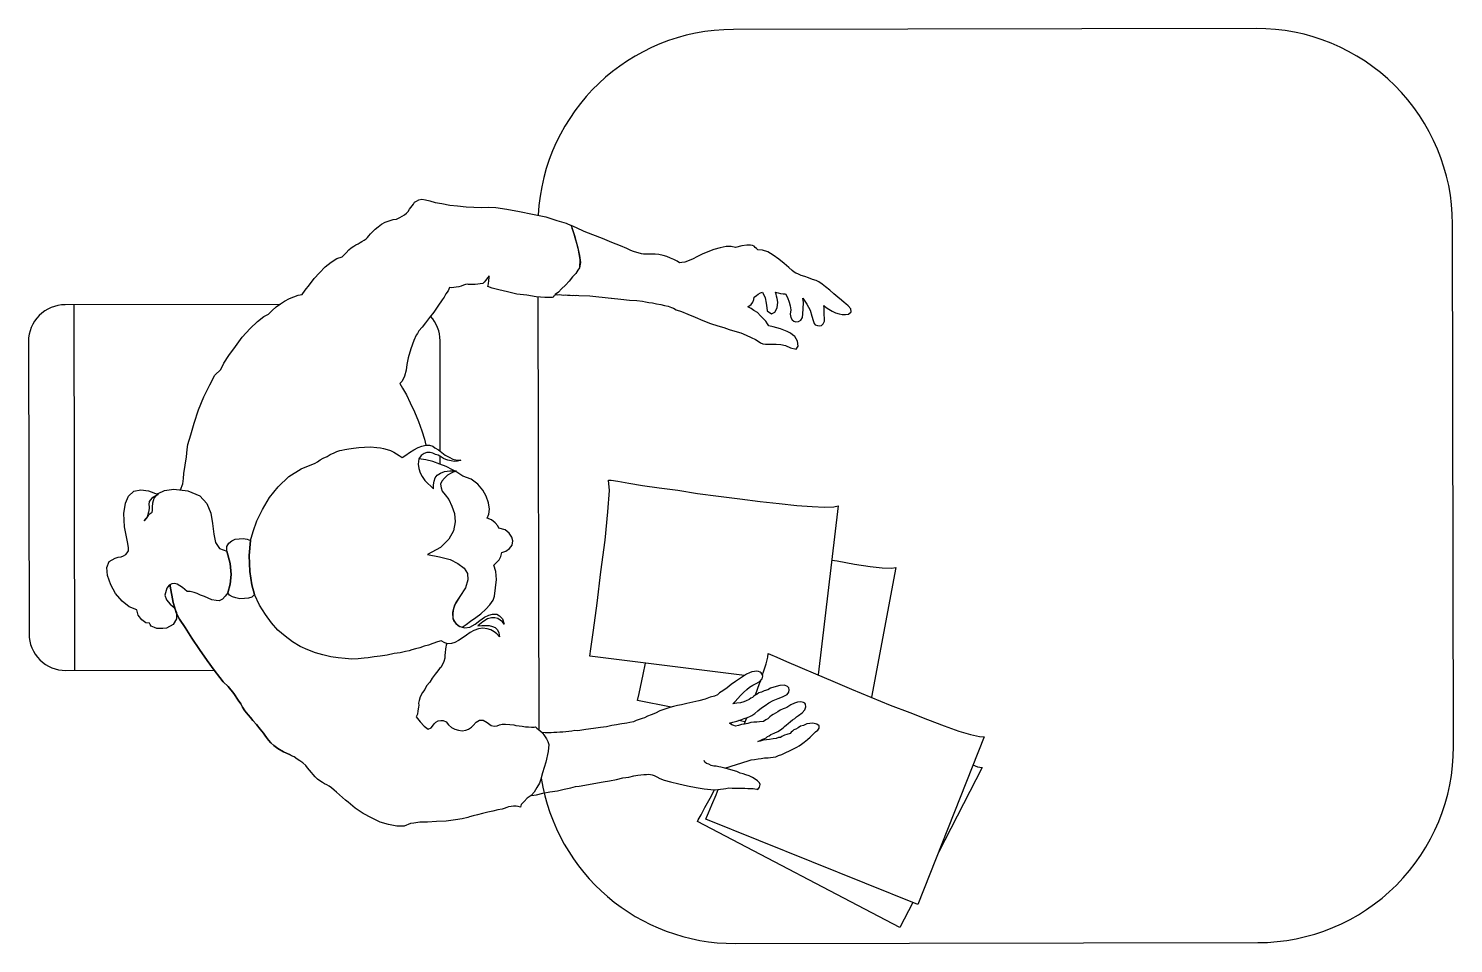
# Model space of a CAD drawing. Extents: x 0 to 1.57, y -0.5 to 0.51.
import ezdxf

# ---------------------------------------------------------------- set-up
doc = ezdxf.new("R2010")
doc.units = 0
doc.header["$MEASUREMENT"] = 0

msp = doc.modelspace()

# ---------------------------------------------------------------- linework, layer by layer
for points in [[(0.5662, -0.3211, 0.369541), (0.7804, -0.5039), (1.3579, -0.5029, 0.414214), (1.5741, -0.286), (1.573, 0.2915, 0.414214), (1.3561, 0.5077), (0.7787, 0.5066, 0.398945), (0.5628, 0.3011, 0.398945)], [(0.2772, 0.2026), (0.0401, 0.2022, 0.414214), (-0.0003, 0.1617), (0.0003, -0.1617, 0.414214), (0.0408, -0.202), (0.2049, -0.2017)], [(0.4547, 0.0401), (0.4545, 0.1625, 0.186668), (0.4439, 0.1897)]]:
    msp.add_lwpolyline(points, format="xyb")
for points in [[(0.1677, -0.0025), (0.1677, -0.0023), (0.1702, 0.0042), (0.1711, 0.01), (0.1714, 0.0157), (0.1729, 0.0249), (0.1744, 0.0341), (0.175, 0.0421), (0.1759, 0.0479), (0.1789, 0.0584), (0.1827, 0.0714), (0.1874, 0.0862), (0.1933, 0.1005), (0.1999, 0.1138), (0.2057, 0.1243), (0.2121, 0.1308), (0.2157, 0.1375), (0.2212, 0.1462), (0.2283, 0.1562), (0.2359, 0.1663), (0.2447, 0.176), (0.2526, 0.1839), (0.2597, 0.1894), (0.265, 0.1918), (0.2689, 0.1958), (0.2735, 0.1998), (0.278, 0.2032), (0.2827, 0.2062), (0.2879, 0.2092), (0.2927, 0.211), (0.2976, 0.2128), (0.302, 0.2134), (0.3052, 0.2184), (0.3101, 0.2241), (0.3153, 0.2311), (0.3211, 0.2375), (0.3275, 0.2441), (0.3341, 0.2495), (0.3404, 0.2532), (0.3463, 0.2552), (0.3507, 0.2597), (0.3536, 0.263), (0.3562, 0.265), (0.3593, 0.2671), (0.3613, 0.2686), (0.364, 0.2695), (0.366, 0.2709), (0.3681, 0.2723), (0.3707, 0.2738), (0.3728, 0.2753), (0.3743, 0.2766), (0.3757, 0.2785), (0.3777, 0.2805), (0.3801, 0.2831), (0.3826, 0.2857), (0.3861, 0.2884), (0.3897, 0.2912), (0.3939, 0.2935), (0.3982, 0.2952), (0.4025, 0.2964), (0.4064, 0.2969), (0.4101, 0.2986), (0.4127, 0.3001), (0.4153, 0.3016), (0.4173, 0.3035), (0.4193, 0.3055), (0.4206, 0.3079), (0.422, 0.3098), (0.4235, 0.3117), (0.4249, 0.3136), (0.4263, 0.3155), (0.4284, 0.3169), (0.431, 0.3184), (0.4343, 0.3189), (0.4383, 0.3183), (0.443, 0.3173), (0.4489, 0.3153), (0.4564, 0.3141), (0.4651, 0.3125), (0.4737, 0.3115), (0.4834, 0.3106), (0.4919, 0.3101), (0.5004, 0.3096), (0.5077, 0.3101), (0.5162, 0.3096), (0.5283, 0.3079), (0.5422, 0.3053), (0.5567, 0.3023), (0.5713, 0.2993), (0.5836, 0.2954), (0.5937, 0.2923), (0.5991, 0.2897), (0.6029, 0.2789), (0.6066, 0.2648), (0.6089, 0.2522), (0.6085, 0.2431), (0.6066, 0.2406), (0.6043, 0.2369), (0.6009, 0.233), (0.597, 0.2285), (0.5931, 0.224), (0.5886, 0.22), (0.5852, 0.2161), (0.5817, 0.2134), (0.5807, 0.2121), (0.5797, 0.2114), (0.5792, 0.2108), (0.5782, 0.2101), (0.5703, 0.2101), (0.5606, 0.211), (0.5502, 0.2129), (0.5393, 0.2141), (0.5288, 0.2166), (0.5195, 0.2187), (0.5119, 0.2204), (0.5071, 0.2226), (0.5078, 0.2255), (0.5084, 0.229), (0.5085, 0.2324), (0.5088, 0.2341), (0.5069, 0.2321), (0.505, 0.2296), (0.5031, 0.2271), (0.5016, 0.2257), (0.4988, 0.2254), (0.496, 0.225), (0.4933, 0.2246), (0.491, 0.2248), (0.4888, 0.2245), (0.487, 0.2248), (0.4859, 0.2247), (0.4847, 0.2251), (0.4825, 0.2248), (0.4804, 0.2239), (0.4777, 0.2229), (0.475, 0.222), (0.4722, 0.2216), (0.4695, 0.2212), (0.4673, 0.2209), (0.465, 0.2212), (0.4632, 0.2175), (0.4609, 0.2144), (0.4591, 0.2107), (0.4567, 0.2076), (0.4521, 0.2007), (0.4474, 0.1939), (0.4426, 0.1881), (0.4383, 0.1824), (0.4345, 0.1774), (0.4311, 0.1735), (0.4293, 0.1704), (0.4279, 0.1686), (0.4253, 0.1626), (0.4221, 0.1536), (0.419, 0.1436), (0.4178, 0.1361), (0.417, 0.1298), (0.4151, 0.1233), (0.4124, 0.1179), (0.41, 0.1153), (0.413, 0.1101), (0.4174, 0.1028), (0.4215, 0.0938), (0.4263, 0.0837), (0.4306, 0.0731), (0.4343, 0.0629), (0.4373, 0.0537), (0.4387, 0.0471)], [(0.6439, 0.2095), (0.654, 0.2083), (0.6637, 0.2074), (0.6717, 0.2069), (0.678, 0.2061), (0.6815, 0.2054), (0.6849, 0.2048), (0.689, 0.2042), (0.6936, 0.2032), (0.6982, 0.2027), (0.7023, 0.2016), (0.7064, 0.2005), (0.71, 0.1993), (0.7123, 0.1985), (0.7154, 0.1967), (0.7213, 0.1947), (0.728, 0.1917), (0.7363, 0.1884), (0.7447, 0.185), (0.7531, 0.1817), (0.7613, 0.1789), (0.7678, 0.177), (0.7737, 0.175), (0.7802, 0.1731), (0.7867, 0.1712), (0.7927, 0.1687), (0.7981, 0.1661), (0.8029, 0.1639), (0.806, 0.1621), (0.8085, 0.1602), (0.811, 0.1589), (0.8138, 0.1587), (0.8172, 0.1586), (0.8212, 0.1586), (0.8257, 0.1587), (0.8308, 0.1583), (0.836, 0.1573), (0.8414, 0.1547), (0.8478, 0.1533), (0.8502, 0.1565), (0.8494, 0.162), (0.8464, 0.1672), (0.8439, 0.1691), (0.8414, 0.171), (0.8378, 0.1728), (0.8342, 0.174), (0.8306, 0.1757), (0.8265, 0.1768), (0.8224, 0.1779), (0.8177, 0.179), (0.8163, 0.181), (0.8142, 0.1841), (0.8115, 0.1871), (0.8083, 0.1901), (0.805, 0.1935), (0.8012, 0.1958), (0.7981, 0.1982), (0.7945, 0.1999), (0.798, 0.2027), (0.7999, 0.2052), (0.8012, 0.2082), (0.8014, 0.2105), (0.804, 0.2126), (0.806, 0.214), (0.8086, 0.2155), (0.8108, 0.2163), (0.8134, 0.2099), (0.8148, 0.2039), (0.8155, 0.199), (0.8159, 0.1956), (0.8204, 0.1923), (0.8241, 0.194), (0.8268, 0.1989), (0.8276, 0.2052), (0.827, 0.209), (0.8261, 0.2117), (0.8258, 0.2139), (0.8249, 0.2161), (0.8249, 0.2161), (0.8278, 0.2154), (0.8307, 0.2146), (0.8336, 0.2145), (0.8359, 0.2142), (0.8382, 0.2101), (0.84, 0.2052), (0.8411, 0.2009), (0.8418, 0.1965), (0.8413, 0.1919), (0.8418, 0.188), (0.8433, 0.1854), (0.8452, 0.184), (0.8476, 0.1832), (0.8503, 0.1836), (0.853, 0.1851), (0.8548, 0.1882), (0.8553, 0.1922), (0.8557, 0.1979), (0.8558, 0.2047), (0.8551, 0.2096), (0.8595, 0.2029), (0.8632, 0.1961), (0.8653, 0.1896), (0.8665, 0.1847), (0.8676, 0.1815), (0.8689, 0.18), (0.8713, 0.1792), (0.8736, 0.179), (0.8758, 0.1793), (0.8777, 0.1812), (0.879, 0.1842), (0.8791, 0.1876), (0.8786, 0.191), (0.8787, 0.1943), (0.8787, 0.1983), (0.8783, 0.2016), (0.8809, 0.1992), (0.8839, 0.1973), (0.8876, 0.195), (0.8913, 0.1933), (0.8954, 0.1922), (0.8988, 0.1915), (0.9022, 0.1915), (0.9056, 0.1919), (0.9086, 0.1946), (0.9081, 0.1979), (0.9054, 0.2009), (0.9028, 0.2034), (0.9009, 0.2048), (0.8978, 0.2072), (0.8939, 0.2106), (0.8894, 0.2145), (0.8849, 0.2183), (0.8804, 0.2222), (0.8766, 0.2251), (0.8729, 0.2274), (0.8699, 0.2292), (0.8657, 0.2303), (0.8616, 0.232), (0.8574, 0.2336), (0.8533, 0.2347), (0.8496, 0.2365), (0.8473, 0.2373), (0.8455, 0.2382), (0.8435, 0.2401), (0.8396, 0.2435), (0.8345, 0.2479), (0.8288, 0.2527), (0.8225, 0.2569), (0.8164, 0.2606), (0.8105, 0.2625), (0.8053, 0.2629), (0.804, 0.2644), (0.8027, 0.2654), (0.8014, 0.2669), (0.7996, 0.2678), (0.7973, 0.268), (0.7933, 0.268), (0.7878, 0.2672), (0.7807, 0.2657), (0.776, 0.2667), (0.7704, 0.2665), (0.7639, 0.265), (0.7568, 0.2634), (0.7504, 0.2608), (0.744, 0.2582), (0.7382, 0.2552), (0.734, 0.2529), (0.7297, 0.2512), (0.7249, 0.2493), (0.7216, 0.2489), (0.7188, 0.2485), (0.7163, 0.2504), (0.7127, 0.2521), (0.709, 0.2539), (0.7049, 0.2555), (0.7008, 0.2567), (0.6961, 0.2577), (0.6921, 0.2583), (0.6876, 0.2582), (0.6847, 0.2583), (0.682, 0.258), (0.6791, 0.2581), (0.6771, 0.2586), (0.668, 0.2611), (0.665, 0.2623), (0.6607, 0.2645), (0.6536, 0.2675), (0.644, 0.2712), (0.6338, 0.2754), (0.6231, 0.2795), (0.6135, 0.2833), (0.6051, 0.2872), (0.5991, 0.2897), (0.6001, 0.287), (0.6011, 0.2838), (0.6021, 0.2805), (0.6032, 0.2767), (0.6063, 0.2665), (0.6083, 0.2566), (0.6094, 0.2488), (0.6085, 0.2431), (0.6066, 0.2406), (0.6043, 0.2369), (0.6009, 0.233), (0.597, 0.2285), (0.5931, 0.224), (0.5886, 0.22), (0.5852, 0.2161), (0.5817, 0.2134), (0.584, 0.2131), (0.5862, 0.2134), (0.5885, 0.2132), (0.5908, 0.2129), (0.593, 0.2133), (0.5953, 0.213), (0.5981, 0.2129), (0.6004, 0.2126), (0.6021, 0.2129), (0.6038, 0.2125), (0.6054, 0.2128), (0.6077, 0.2125), (0.6197, 0.212), (0.6433, 0.2095)], [(0.5626, 0.2108), (0.5635, -0.2676)], [(0.0509, -0.202), (0.0502, 0.2022)], [(0.4308, 0.0319), (0.4308, 0.0319)], [(0.4547, 0.026), (0.4547, 0.0344)], [(0.4721, 0.0186), (0.4721, 0.0186)], [(0.7907, -0.2077), (0.62, -0.1861), (0.6211, -0.1781), (0.6238, -0.1574), (0.628, -0.1275), (0.6322, -0.093), (0.6369, -0.058), (0.6398, -0.0266), (0.6415, -0.0032), (0.6405, 0.0085), (0.6433, 0.0083), (0.6508, 0.0071), (0.663, 0.0049), (0.678, 0.0025), (0.6963, 0), (0.717, -0.0027), (0.739, -0.0064), (0.7619, -0.0093), (0.7855, -0.0122), (0.8079, -0.0153), (0.8291, -0.0173), (0.8486, -0.0197), (0.8656, -0.0207), (0.8793, -0.0215), (0.8894, -0.0212), (0.8943, -0.02), (0.8722, -0.2069)], [(0.8943, -0.02), (0.8943, -0.02)], [(0.219, -0.0701), (0.219, -0.0701)], [(0.8872, -0.08), (0.8933, -0.081), (0.9124, -0.0845), (0.9297, -0.0872), (0.9429, -0.0887), (0.9531, -0.089), (0.958, -0.0883), (0.958, -0.0883), (0.9309, -0.2317)], [(0.4616, -0.1723), (0.4604, -0.1782), (0.4599, -0.1827), (0.4597, -0.185), (0.4598, -0.1861), (0.4596, -0.1884), (0.4584, -0.192), (0.4572, -0.1955), (0.4554, -0.1986), (0.4539, -0.1999), (0.452, -0.2025), (0.4491, -0.2063), (0.4458, -0.2107), (0.443, -0.215), (0.4396, -0.2189), (0.4374, -0.2231), (0.435, -0.2263), (0.4323, -0.2312), (0.4312, -0.2353), (0.4305, -0.2382), (0.4308, -0.2404), (0.4306, -0.2427), (0.43, -0.2467), (0.4294, -0.2502), (0.4281, -0.2532), (0.4323, -0.2588), (0.4369, -0.2638), (0.4414, -0.2671), (0.4445, -0.2656), (0.4459, -0.2637), (0.4478, -0.2611), (0.4498, -0.2592), (0.4524, -0.2577), (0.4552, -0.2573), (0.458, -0.2574), (0.461, -0.2587), (0.4638, -0.2623), (0.467, -0.2652), (0.4707, -0.2669), (0.4748, -0.2681), (0.4788, -0.2686), (0.4827, -0.2681), (0.4859, -0.267), (0.489, -0.2649), (0.491, -0.263), (0.4944, -0.2591), (0.498, -0.2569), (0.5019, -0.2569), (0.5063, -0.2597), (0.5107, -0.263), (0.5142, -0.2636), (0.5175, -0.2632), (0.5202, -0.2622), (0.5229, -0.2613), (0.5268, -0.2613), (0.5314, -0.2618), (0.536, -0.2622), (0.5383, -0.263), (0.5417, -0.2631), (0.5452, -0.2638), (0.5487, -0.2644), (0.5521, -0.2645), (0.5555, -0.2646), (0.5583, -0.2647), (0.56, -0.2645), (0.5613, -0.266), (0.5632, -0.2674), (0.5651, -0.2688), (0.5671, -0.2708), (0.5698, -0.2744), (0.5719, -0.2775), (0.5735, -0.2806), (0.5745, -0.2839), (0.574, -0.2918), (0.5711, -0.3035), (0.5677, -0.3153), (0.5659, -0.3223), (0.5642, -0.3265), (0.5615, -0.3314), (0.5583, -0.3364), (0.5549, -0.3402), (0.5507, -0.3431), (0.5473, -0.3469), (0.5439, -0.3502), (0.5431, -0.3531), (0.5408, -0.3524), (0.5385, -0.3521), (0.5356, -0.3519), (0.5329, -0.3523), (0.5301, -0.3527), (0.528, -0.3536), (0.5253, -0.3545), (0.5232, -0.3554), (0.5182, -0.3561), (0.5127, -0.3574), (0.5073, -0.3588), (0.5013, -0.3602), (0.4958, -0.3615), (0.4909, -0.3628), (0.4871, -0.3639), (0.485, -0.3647), (0.479, -0.3661), (0.4713, -0.3672), (0.4613, -0.3686), (0.4506, -0.369), (0.4406, -0.3699), (0.4322, -0.3699), (0.4255, -0.3709), (0.4217, -0.3714), (0.4147, -0.3741), (0.4068, -0.3741), (0.3976, -0.3725), (0.3882, -0.3699), (0.3785, -0.3651), (0.3693, -0.3602), (0.3606, -0.3541), (0.3529, -0.3478), (0.3498, -0.3455), (0.3465, -0.3425), (0.3433, -0.3396), (0.3401, -0.3367), (0.3375, -0.3342), (0.3343, -0.3318), (0.3318, -0.3299), (0.3294, -0.3286), (0.3269, -0.3272), (0.3245, -0.3259), (0.3214, -0.3241), (0.3189, -0.3222), (0.3163, -0.3197), (0.3142, -0.3172), (0.3122, -0.3147), (0.3101, -0.3121), (0.3081, -0.3096), (0.306, -0.3071), (0.3028, -0.3041), (0.2996, -0.3018), (0.2966, -0.3), (0.2934, -0.2976), (0.2904, -0.2963), (0.288, -0.295), (0.2813, -0.2919), (0.2752, -0.2883), (0.2708, -0.285), (0.2675, -0.2821), (0.2648, -0.279), (0.2627, -0.276), (0.2607, -0.2734), (0.2593, -0.2714), (0.2558, -0.2668), (0.2517, -0.2617), (0.2477, -0.2572), (0.245, -0.2542), (0.2423, -0.2512), (0.2388, -0.2466), (0.236, -0.2425), (0.2344, -0.2388), (0.2315, -0.2347), (0.2266, -0.2275), (0.2204, -0.2199), (0.2146, -0.2145), (0.2111, -0.2099), (0.2049, -0.2018), (0.1972, -0.191), (0.1887, -0.1787), (0.1802, -0.1664), (0.1728, -0.1544), (0.1665, -0.1452), (0.1633, -0.1389), (0.1594, -0.127), (0.1563, -0.1088), (0.1594, -0.127), (0.1633, -0.1389), (0.1665, -0.1452), (0.1728, -0.1544), (0.1802, -0.1664), (0.1887, -0.1787), (0.1972, -0.191), (0.2049, -0.2018), (0.2111, -0.2099), (0.2146, -0.2145), (0.2204, -0.2199), (0.2266, -0.2275), (0.2315, -0.2347), (0.2344, -0.2388), (0.236, -0.2425), (0.2388, -0.2466), (0.2423, -0.2512), (0.245, -0.2542), (0.2477, -0.2572), (0.2517, -0.2617), (0.2558, -0.2668), (0.2593, -0.2714), (0.2607, -0.2734), (0.2627, -0.276), (0.2648, -0.279), (0.2675, -0.2821), (0.2708, -0.285), (0.2752, -0.2883), (0.2813, -0.2919), (0.288, -0.295)], [(0.2199, -0.1162), (0.2199, -0.1162)], [(0.8106, -0.2075), (0.8115, -0.2048), (0.8146, -0.1948), (0.8164, -0.1872), (0.8169, -0.1832), (0.8194, -0.1845), (0.8265, -0.1874), (0.8373, -0.1921), (0.8518, -0.1985), (0.8691, -0.2057), (0.8883, -0.2137), (0.9088, -0.2226), (0.9303, -0.2314), (0.9518, -0.2403), (0.9733, -0.2485), (0.993, -0.2564), (1.0115, -0.2634), (1.0275, -0.2691), (1.0405, -0.2729), (1.0503, -0.2749), (1.0555, -0.2753), (0.9824, -0.4609), (0.748, -0.3665), (0.7489, -0.3647), (0.751, -0.3594), (0.7548, -0.3504), (0.7595, -0.3396), (0.7617, -0.3336)], [(0.769, -0.31), (0.7947, -0.3019), (0.798, -0.3009), (0.8019, -0.3003), (0.8057, -0.2998), (0.809, -0.2993), (0.8129, -0.2988), (0.8169, -0.2988), (0.8196, -0.2984), (0.8224, -0.298), (0.8252, -0.2976), (0.8283, -0.296), (0.8321, -0.2949), (0.8363, -0.2926), (0.8406, -0.2909), (0.8448, -0.2886), (0.8485, -0.287), (0.8511, -0.2855), (0.8536, -0.2834), (0.8567, -0.2813), (0.8602, -0.2785), (0.8633, -0.2759), (0.8667, -0.2726), (0.8692, -0.27), (0.8717, -0.2679), (0.8731, -0.266), (0.8733, -0.2632), (0.8708, -0.2613), (0.8661, -0.2602), (0.8595, -0.2612), (0.8558, -0.2628), (0.8525, -0.2638), (0.8499, -0.2653), (0.8473, -0.2668), (0.8452, -0.2677), (0.8437, -0.269), (0.8422, -0.2704), (0.8412, -0.2716), (0.8374, -0.2727), (0.8348, -0.2737), (0.8321, -0.2752), (0.8306, -0.276), (0.8283, -0.2763), (0.8257, -0.2772), (0.8223, -0.2777), (0.8185, -0.2782), (0.8152, -0.2787), (0.8113, -0.2792), (0.808, -0.2803), (0.8053, -0.2807), (0.8074, -0.2798), (0.8096, -0.2789), (0.8111, -0.2781), (0.8133, -0.2773), (0.8148, -0.2765), (0.8163, -0.2751), (0.8179, -0.2744), (0.82, -0.2729), (0.8237, -0.2713), (0.8274, -0.2696), (0.8305, -0.2675), (0.8336, -0.2654), (0.8351, -0.264), (0.8371, -0.2621), (0.8391, -0.2607), (0.8416, -0.2586), (0.8436, -0.2566), (0.8462, -0.2551), (0.8482, -0.2532), (0.8503, -0.2518), (0.8544, -0.2489), (0.8573, -0.2457), (0.8585, -0.2421), (0.8581, -0.2394), (0.8574, -0.2383), (0.8561, -0.2374), (0.8544, -0.2371), (0.8521, -0.2368), (0.8493, -0.2372), (0.8461, -0.2382), (0.8418, -0.24), (0.8377, -0.2428), (0.8356, -0.2437), (0.8335, -0.2445), (0.8303, -0.2461), (0.8277, -0.2476), (0.8251, -0.2491), (0.8225, -0.2506), (0.8204, -0.252), (0.8189, -0.2534), (0.8164, -0.2554), (0.8143, -0.2568), (0.8117, -0.2583), (0.8073, -0.2589), (0.8045, -0.2593), (0.8011, -0.2592), (0.7978, -0.2597), (0.7946, -0.2607), (0.7907, -0.2613), (0.7874, -0.2617), (0.7842, -0.2628), (0.7809, -0.2638), (0.7791, -0.2629), (0.7767, -0.2621), (0.7742, -0.2602), (0.7742, -0.2602), (0.7742, -0.2602), (0.778, -0.2591), (0.7823, -0.258), (0.7867, -0.2568), (0.7904, -0.2551), (0.7942, -0.254), (0.7974, -0.2524), (0.7989, -0.2517), (0.802, -0.2495), (0.8056, -0.2468), (0.8096, -0.2434), (0.8137, -0.2406), (0.8178, -0.2377), (0.8226, -0.2354), (0.8279, -0.2329), (0.8327, -0.2311), (0.838, -0.2287), (0.8399, -0.2262), (0.8401, -0.2233), (0.8397, -0.2211), (0.8384, -0.2196), (0.8349, -0.2184), (0.8298, -0.2186), (0.8233, -0.2206), (0.8195, -0.2217), (0.8164, -0.2233), (0.8126, -0.2244), (0.8094, -0.2259), (0.8067, -0.2269), (0.8047, -0.2283), (0.8025, -0.2292), (0.801, -0.2305), (0.7995, -0.2318), (0.7979, -0.2326), (0.7959, -0.234), (0.7927, -0.2356), (0.79, -0.2366), (0.7863, -0.2377), (0.7824, -0.2382), (0.778, -0.2388), (0.7804, -0.2362), (0.7833, -0.233), (0.7863, -0.2298), (0.7897, -0.2265), (0.7932, -0.2231), (0.7962, -0.2205), (0.7999, -0.2183), (0.803, -0.2167), (0.8078, -0.2143), (0.8101, -0.2112), (0.8109, -0.2083), (0.8099, -0.2056), (0.8092, -0.2045), (0.808, -0.2041), (0.8062, -0.2033), (0.8045, -0.203), (0.8017, -0.2033), (0.7989, -0.2037), (0.7963, -0.2047), (0.7931, -0.2062), (0.7895, -0.2085), (0.7854, -0.2113), (0.7807, -0.2142), (0.7761, -0.2177), (0.7715, -0.2211), (0.7669, -0.2246), (0.7633, -0.2268), (0.7608, -0.2289), (0.7576, -0.2304), (0.7527, -0.2317), (0.7473, -0.2336), (0.7403, -0.2357), (0.7337, -0.2372), (0.7272, -0.2387), (0.7212, -0.2401), (0.7168, -0.2407), (0.7124, -0.2419), (0.7081, -0.243), (0.7027, -0.2449), (0.6973, -0.2468), (0.6926, -0.2492), (0.6878, -0.251), (0.6835, -0.2527), (0.6803, -0.2543), (0.6776, -0.2552), (0.6744, -0.2563), (0.6712, -0.2573), (0.668, -0.2588), (0.6641, -0.2594), (0.6609, -0.2604), (0.6581, -0.2608), (0.6554, -0.2612), (0.6532, -0.2615), (0.6493, -0.2621), (0.6443, -0.2628), (0.6383, -0.2642), (0.6317, -0.2651), (0.6239, -0.2662), (0.6156, -0.2674), (0.6068, -0.2686), (0.6034, -0.2685), (0.6001, -0.269), (0.5968, -0.2695), (0.5934, -0.2699), (0.5901, -0.2704), (0.5867, -0.2703), (0.5834, -0.2708), (0.58, -0.2707), (0.5772, -0.2711), (0.5739, -0.271), (0.5705, -0.2709), (0.5671, -0.2708), (0.5698, -0.2744), (0.5719, -0.2775), (0.5735, -0.2806), (0.5745, -0.2839), (0.574, -0.2918), (0.5711, -0.3035), (0.5677, -0.3153), (0.5659, -0.3223), (0.5642, -0.3265), (0.5615, -0.3314), (0.5583, -0.3364), (0.5549, -0.3402), (0.5609, -0.3394), (0.568, -0.3378), (0.5757, -0.3361), (0.584, -0.335), (0.5917, -0.3333), (0.5988, -0.3318), (0.6042, -0.3304), (0.6081, -0.3299), (0.6345, -0.325), (0.6417, -0.324), (0.6493, -0.3224), (0.6564, -0.3208), (0.6631, -0.3199), (0.6685, -0.3185), (0.673, -0.3179), (0.6763, -0.3175), (0.6763, -0.3175), (0.6796, -0.317), (0.6824, -0.3172), (0.6846, -0.3168), (0.6869, -0.3171), (0.6887, -0.3174), (0.691, -0.3182), (0.694, -0.3195), (0.6971, -0.3213), (0.7019, -0.3234), (0.7089, -0.3253), (0.7183, -0.3273), (0.7276, -0.3294), (0.7374, -0.3314), (0.7461, -0.333), (0.7535, -0.3336), (0.7587, -0.334), (0.7614, -0.3336), (0.7642, -0.3333), (0.7675, -0.3328), (0.7703, -0.3324), (0.7736, -0.3319), (0.777, -0.332), (0.7804, -0.3321), (0.7838, -0.3322), (0.7877, -0.3322), (0.7911, -0.3323), (0.7945, -0.3324), (0.7974, -0.3325), (0.8002, -0.3327), (0.802, -0.333), (0.8042, -0.3332), (0.8054, -0.3336), (0.8073, -0.3311), (0.808, -0.3282), (0.8072, -0.3261), (0.8052, -0.3241), (0.8027, -0.3222), (0.7996, -0.3204), (0.796, -0.3186), (0.7924, -0.3174), (0.7894, -0.3162), (0.786, -0.3155), (0.7823, -0.3138), (0.7782, -0.3127), (0.7747, -0.3115), (0.7706, -0.3104), (0.7676, -0.3096), (0.7647, -0.3089), (0.7624, -0.3087), (0.7595, -0.308), (0.7567, -0.3078), (0.7538, -0.3071), (0.7513, -0.3057), (0.7489, -0.305), (0.747, -0.3035), (0.7462, -0.3014)], [(0.7099, -0.2425), (0.6725, -0.2351), (0.6743, -0.2275), (0.6787, -0.2066), (0.6812, -0.1939)], [(0.8029, -0.229), (0.8075, -0.2166), (0.8087, -0.2131)], [(0.7913, -0.2588), (0.7844, -0.2574)], [(0.7903, -0.2613), (0.7932, -0.2543)], [(1.0555, -0.2753), (1.0555, -0.2753)], [(1.0431, -0.3065), (1.0483, -0.3084), (1.0535, -0.3094), (1.0535, -0.3094), (1.005, -0.4034)], [(0.9766, -0.4586), (0.9623, -0.4863), (0.7388, -0.369), (0.7397, -0.3672), (0.7428, -0.3616), (0.7468, -0.3537), (0.7527, -0.3433), (0.7576, -0.3339)], [(0.5431, -0.3531), (0.5431, -0.3531)]]:
    msp.add_lwpolyline(points)
for points in [[(0.4721, 0.0186), (0.4668, 0.0162), (0.4626, 0.0139), (0.4592, 0.0106), (0.4562, 0.0073), (0.455, 0.0038), (0.4556, -0.0001), (0.4567, -0.0039), (0.4601, -0.0079), (0.4642, -0.013), (0.4675, -0.0204), (0.4703, -0.0285), (0.4711, -0.0379), (0.4691, -0.0478), (0.4642, -0.057), (0.4548, -0.0662), (0.4406, -0.0738), (0.4539, -0.0764), (0.4656, -0.0793), (0.4741, -0.0837), (0.4811, -0.089), (0.4847, -0.0947), (0.4852, -0.1019), (0.4825, -0.1108), (0.4764, -0.1201), (0.4705, -0.1299), (0.4683, -0.1381), (0.4687, -0.1449), (0.4717, -0.1501), (0.4761, -0.1534), (0.4819, -0.1548), (0.4874, -0.1541), (0.4932, -0.151), (0.4983, -0.1469), (0.5034, -0.1433), (0.5082, -0.141), (0.5125, -0.1398), (0.517, -0.1397), (0.5201, -0.1416), (0.5234, -0.145), (0.5253, -0.151), (0.5233, -0.1484), (0.5208, -0.1465), (0.5183, -0.1446), (0.5148, -0.144), (0.5114, -0.1439), (0.507, -0.1451), (0.5018, -0.1481), (0.4963, -0.1528), (0.5007, -0.1522), (0.5047, -0.1522), (0.5086, -0.1522), (0.5122, -0.1534), (0.5152, -0.1547), (0.5178, -0.1571), (0.5193, -0.1603), (0.52, -0.1647), (0.5173, -0.1617), (0.5141, -0.1593), (0.5104, -0.157), (0.5063, -0.1559), (0.5017, -0.1554), (0.4968, -0.1561), (0.4919, -0.1579), (0.4877, -0.1602), (0.4836, -0.163), (0.479, -0.1665), (0.4749, -0.1688), (0.4707, -0.1711), (0.4669, -0.1722), (0.463, -0.1727), (0.4595, -0.1715), (0.4557, -0.1692), (0.4514, -0.1704), (0.4466, -0.1722), (0.4418, -0.174), (0.4369, -0.1753), (0.432, -0.1771), (0.4271, -0.1783), (0.4234, -0.1794), (0.4201, -0.1805), (0.4162, -0.181), (0.4102, -0.1824), (0.4036, -0.1834), (0.3959, -0.185), (0.3882, -0.1861), (0.3816, -0.187), (0.3749, -0.188), (0.3705, -0.1886), (0.3638, -0.189), (0.3571, -0.1894), (0.3497, -0.1887), (0.3417, -0.1881), (0.3336, -0.187), (0.3249, -0.1849), (0.3167, -0.1826), (0.3083, -0.1793), (0.2999, -0.1754), (0.2913, -0.1704), (0.2831, -0.1643), (0.2753, -0.1575), (0.268, -0.1495), (0.2616, -0.1402), (0.2551, -0.1299), (0.2495, -0.1182), (0.2463, -0.1074), (0.2442, -0.0925), (0.2434, -0.0751), (0.245, -0.0585), (0.2481, -0.0485), (0.2521, -0.0367), (0.2582, -0.024), (0.266, -0.011), (0.2755, 0.001), (0.2875, 0.0123), (0.3009, 0.021), (0.3164, 0.0271), (0.319, 0.0286), (0.3221, 0.0307), (0.3252, 0.0328), (0.3295, 0.0346), (0.3331, 0.0368), (0.3374, 0.0385), (0.3405, 0.0401), (0.3438, 0.0411), (0.346, 0.0414), (0.3492, 0.0424), (0.3536, 0.0431), (0.3586, 0.0438), (0.3647, 0.0446), (0.3709, 0.0449), (0.3776, 0.0453), (0.3844, 0.0446), (0.3885, 0.044), (0.3919, 0.0434), (0.396, 0.0423), (0.3996, 0.0411), (0.4032, 0.0393), (0.4063, 0.0375), (0.4094, 0.0357), (0.4125, 0.0333), (0.4166, 0.0361), (0.4207, 0.039), (0.4254, 0.0419), (0.4302, 0.0443), (0.4344, 0.046), (0.4388, 0.0472), (0.4427, 0.0472), (0.4463, 0.046), (0.4488, 0.0441), (0.4525, 0.0418), (0.4563, 0.0389), (0.4601, 0.0361), (0.4643, 0.0338), (0.4686, 0.0316), (0.4732, 0.0306), (0.4772, 0.0306), (0.4734, 0.0295), (0.4701, 0.029), (0.4666, 0.0297), (0.4631, 0.0303), (0.4608, 0.0311), (0.4583, 0.0324), (0.4559, 0.0338), (0.4541, 0.0347), (0.4522, 0.0361), (0.4493, 0.0368), (0.4463, 0.0381), (0.4433, 0.0388), (0.4399, 0.0389), (0.4367, 0.0378), (0.4336, 0.0357), (0.4308, 0.0319), (0.4304, 0.0262), (0.4311, 0.0213), (0.4324, 0.0164), (0.4347, 0.0122), (0.4375, 0.0081), (0.4408, 0.0046), (0.4441, 0.0017), (0.4473, -0.0013), (0.4472, 0.0032), (0.4478, 0.0073), (0.449, 0.0108), (0.4513, 0.014), (0.455, 0.0162), (0.4592, 0.0179), (0.4653, 0.0188)], [(0.4308, 0.0319), (0.4304, 0.0262), (0.4311, 0.0213), (0.4324, 0.0164), (0.4347, 0.0122), (0.4375, 0.0081), (0.4408, 0.0046), (0.4441, 0.0017), (0.4473, -0.0013), (0.4472, 0.0032), (0.4478, 0.0073), (0.449, 0.0108), (0.4513, 0.014), (0.455, 0.0162), (0.4592, 0.0179), (0.4653, 0.0188), (0.4721, 0.0186), (0.4668, 0.0162), (0.4626, 0.0139), (0.4592, 0.0106), (0.4562, 0.0073), (0.455, 0.0038), (0.4556, -0.0001), (0.4567, -0.0039), (0.4601, -0.0079), (0.4642, -0.013), (0.4675, -0.0204), (0.4703, -0.0285), (0.4711, -0.0379), (0.4691, -0.0478), (0.4642, -0.057), (0.4548, -0.0662), (0.4406, -0.0738), (0.4539, -0.0764), (0.4656, -0.0793), (0.4741, -0.0837), (0.4811, -0.089), (0.4847, -0.0947), (0.4852, -0.1019), (0.4825, -0.1108), (0.4764, -0.1201), (0.4718, -0.1269), (0.4693, -0.1335), (0.4684, -0.1387), (0.4685, -0.1438), (0.4696, -0.1475), (0.4723, -0.1505), (0.4754, -0.1529), (0.479, -0.1541), (0.4831, -0.1513), (0.4882, -0.1477), (0.4939, -0.1436), (0.4995, -0.1394), (0.5049, -0.1341), (0.5094, -0.1295), (0.5132, -0.1245), (0.5147, -0.1198), (0.5157, -0.1106), (0.5167, -0.1014), (0.516, -0.0925), (0.5139, -0.0855), (0.5169, -0.0828), (0.5198, -0.0796), (0.5215, -0.0759), (0.5227, -0.0718), (0.5269, -0.0701), (0.531, -0.0673), (0.5339, -0.0635), (0.5349, -0.0588), (0.5337, -0.0545), (0.5309, -0.0504), (0.5264, -0.0465), (0.5194, -0.0447), (0.5184, -0.042), (0.5152, -0.039), (0.5113, -0.0356), (0.5065, -0.0335), (0.5082, -0.0293), (0.5091, -0.0236), (0.5081, -0.0169), (0.5054, -0.0094), (0.5016, -0.0026), (0.4962, 0.0039), (0.4886, 0.0096), (0.4797, 0.0129), (0.4772, 0.0142), (0.4729, 0.017), (0.468, 0.0197), (0.4613, 0.0233), (0.4541, 0.0262), (0.4464, 0.0291), (0.4388, 0.0308)], [(0.219, -0.0701), (0.2226, -0.0837), (0.2238, -0.0959), (0.2225, -0.1068), (0.2199, -0.1162), (0.217, -0.12), (0.2141, -0.1232), (0.2104, -0.1249), (0.207, -0.1248), (0.2024, -0.1238), (0.1982, -0.1221), (0.194, -0.1204), (0.1898, -0.1188), (0.1862, -0.117), (0.1826, -0.1158), (0.1785, -0.1147), (0.1751, -0.1146), (0.1726, -0.1127), (0.17, -0.1103), (0.1669, -0.1085), (0.1638, -0.1066), (0.1609, -0.1059), (0.1582, -0.1063), (0.155, -0.1079), (0.1526, -0.111), (0.1503, -0.1187), (0.1522, -0.1241), (0.1562, -0.1286), (0.1607, -0.1325), (0.1632, -0.1378), (0.1631, -0.1451), (0.1594, -0.1512), (0.1521, -0.1551), (0.1482, -0.1556), (0.1448, -0.1556), (0.1414, -0.1555), (0.139, -0.1547), (0.1372, -0.1538), (0.1354, -0.1529), (0.1341, -0.1514), (0.1333, -0.1499), (0.1293, -0.1493), (0.1248, -0.146), (0.1208, -0.1409), (0.1193, -0.1349), (0.111, -0.1316), (0.1033, -0.1253), (0.0959, -0.1168), (0.0906, -0.1074), (0.087, -0.0972), (0.0863, -0.0883), (0.0887, -0.0817), (0.0955, -0.0779), (0.0988, -0.0769), (0.1021, -0.0764), (0.1048, -0.0755), (0.1074, -0.074), (0.1088, -0.0721), (0.1101, -0.0697), (0.1102, -0.0663), (0.1096, -0.0618), (0.1058, -0.0432), (0.1049, -0.0287), (0.1067, -0.0171), (0.1101, -0.0093), (0.1161, -0.004), (0.1238, -0.0023), (0.1324, -0.0034), (0.1431, -0.0075), (0.1358, -0.0114), (0.1329, -0.0151), (0.1328, -0.0185), (0.1332, -0.0213), (0.1329, -0.023), (0.1323, -0.0271), (0.1308, -0.0324), (0.1275, -0.0368), (0.1318, -0.0316), (0.1332, -0.0292), (0.1342, -0.0285), (0.1363, -0.0271), (0.1366, -0.0253), (0.1366, -0.0214), (0.1371, -0.0168), (0.1386, -0.0115), (0.1429, -0.0064), (0.1498, -0.0032), (0.1603, -0.0017), (0.1758, -0.0035), (0.189, -0.0089), (0.1969, -0.0174), (0.2013, -0.0281), (0.2029, -0.0397), (0.2045, -0.0513), (0.2064, -0.0606), (0.2107, -0.0673)], [(0.2199, -0.1162), (0.2225, -0.1068), (0.2238, -0.0959), (0.2226, -0.0837), (0.219, -0.0701), (0.2189, -0.065), (0.2212, -0.0613), (0.2242, -0.0587), (0.2279, -0.057), (0.2323, -0.0564), (0.2368, -0.0563), (0.2414, -0.0568), (0.245, -0.0585), (0.2434, -0.0751), (0.2442, -0.0925), (0.2463, -0.1074), (0.2495, -0.1182), (0.2465, -0.1209), (0.2427, -0.122), (0.2383, -0.1226), (0.2332, -0.1228), (0.2286, -0.1218), (0.225, -0.1206), (0.2219, -0.1187)], [(0.1563, -0.1088), (0.1561, -0.1073)]]:
    msp.add_lwpolyline(points, close=True)

doc.saveas('drawing.dxf')
